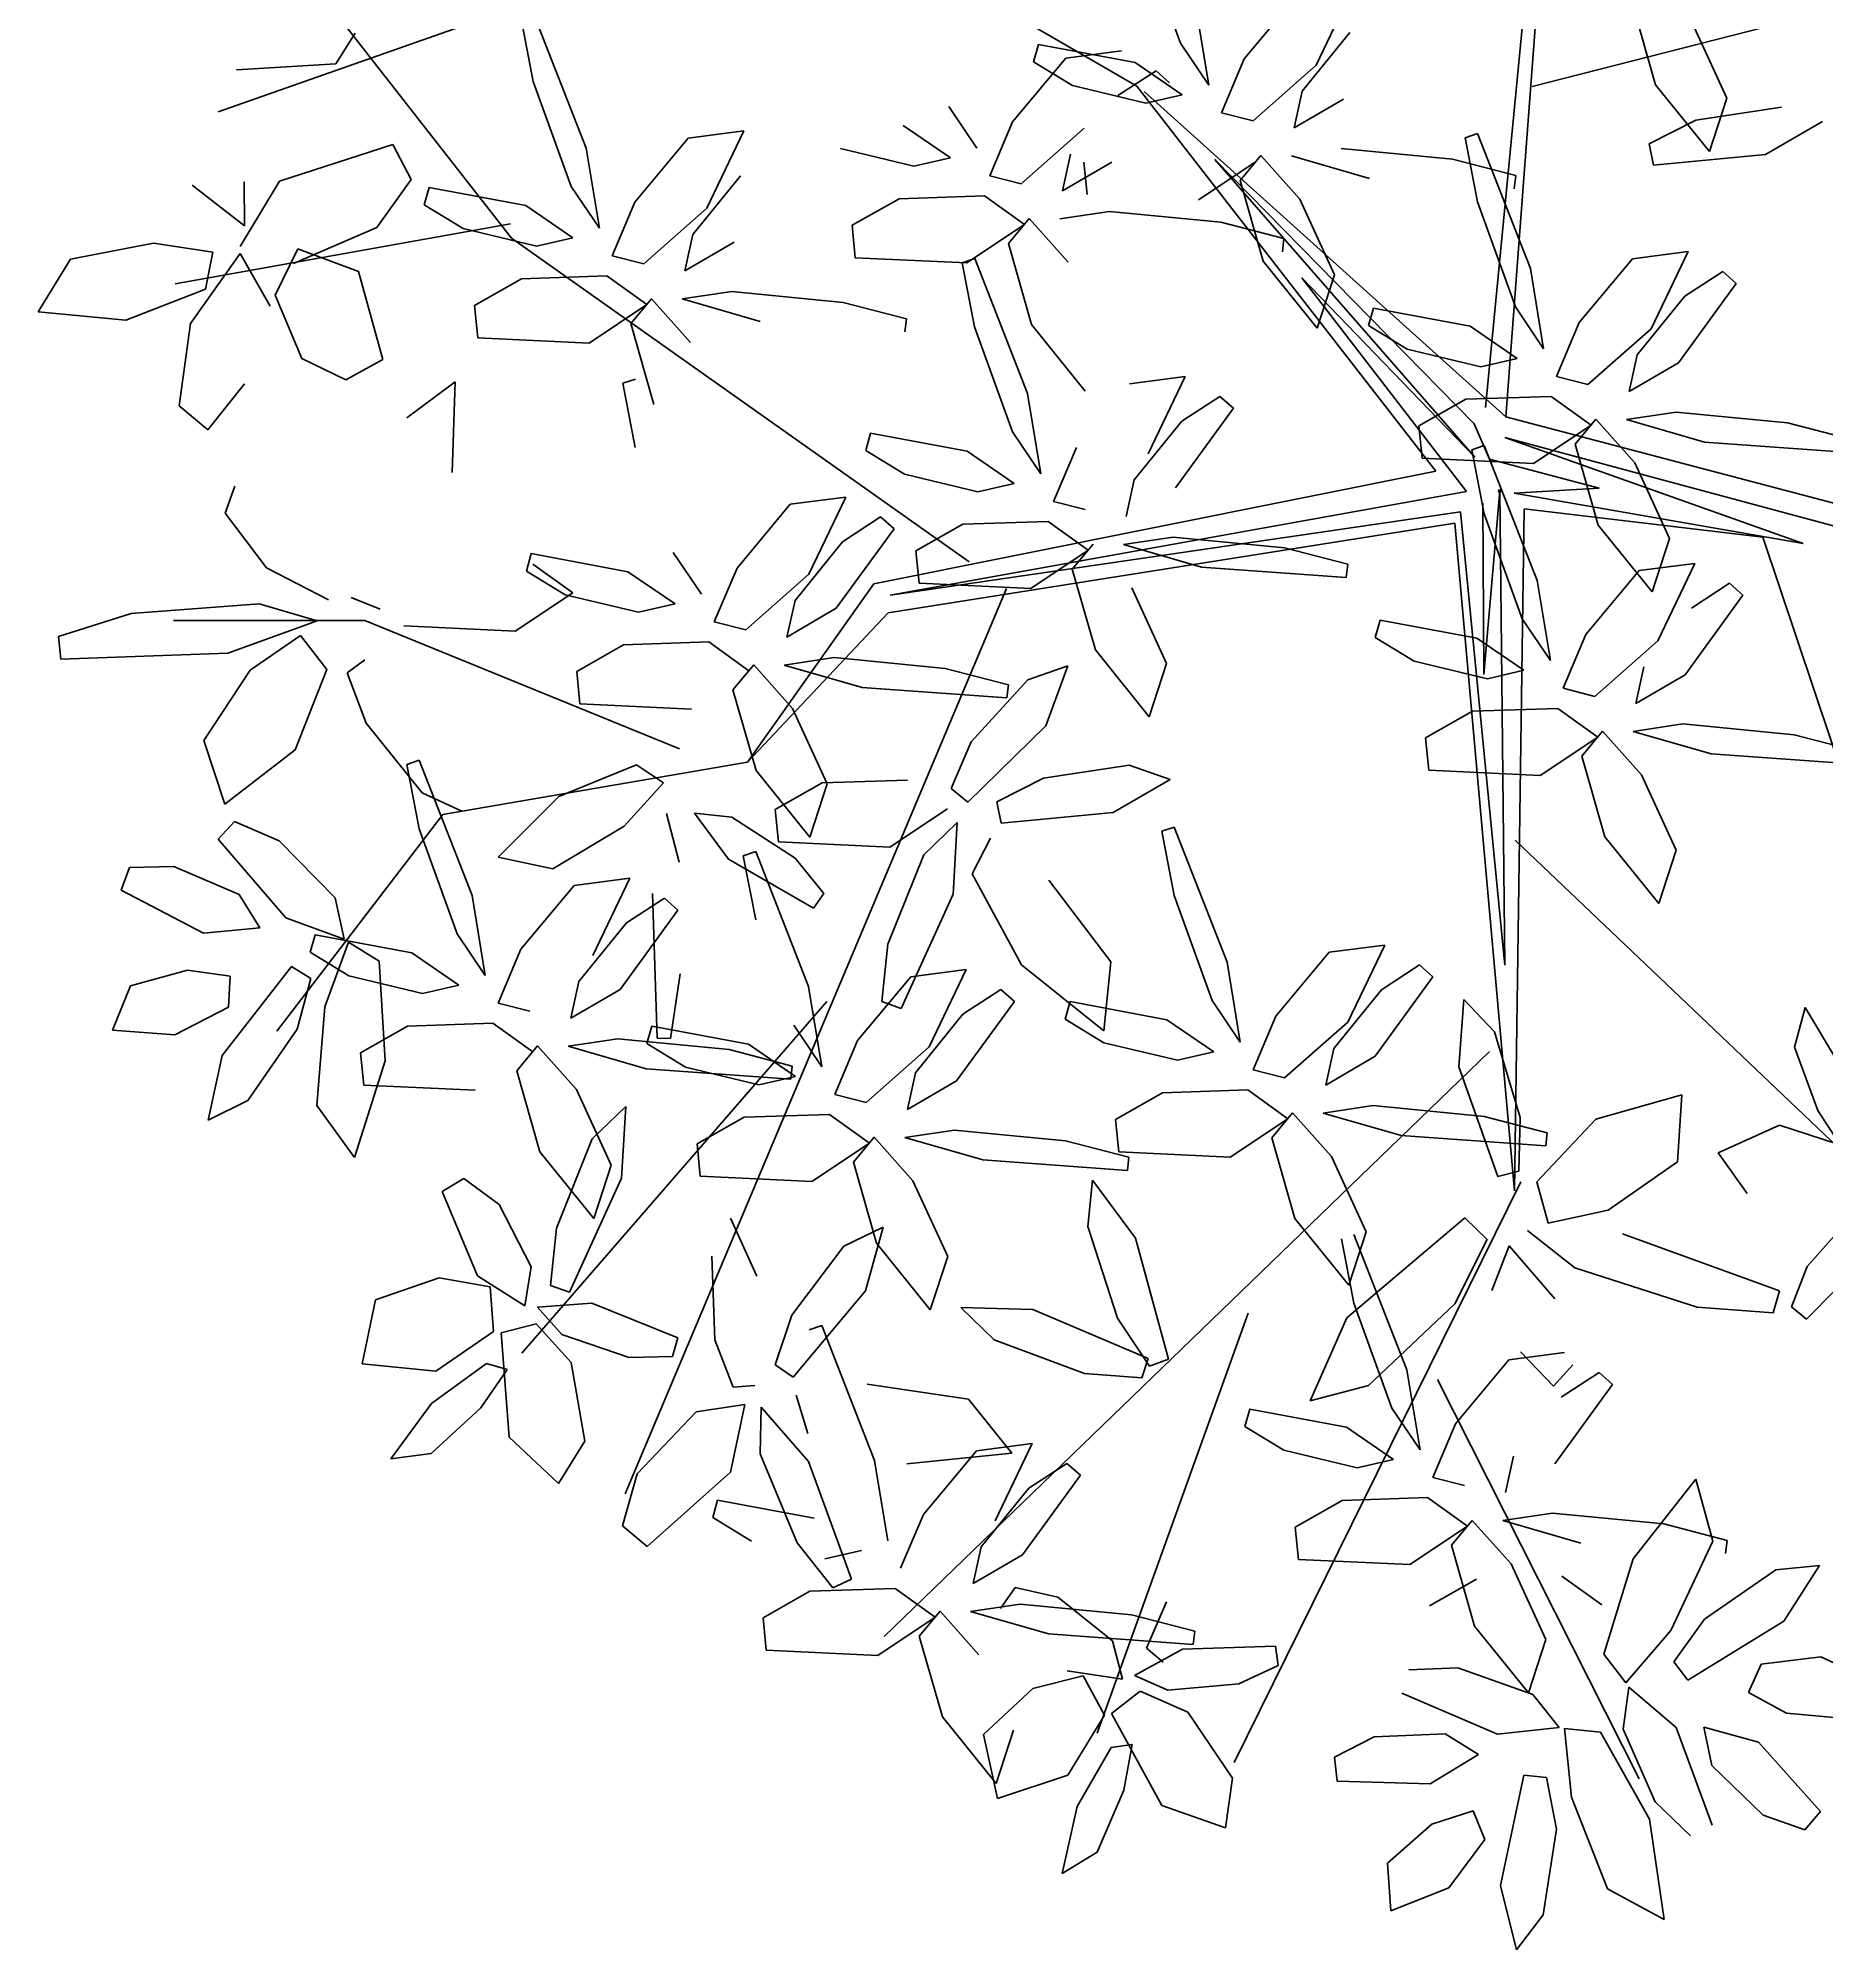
# Model space of a CAD drawing. Header units: metres. Extents: x 258817 to 259192, y 1878716 to 1878911.
# Drawn here: x 258996.783 to 258998.792, y 1878821.715 to 1878823.865 of the extents above; entities that cross this region are included whole.
import ezdxf

# ---------------------------------------------------------------- set-up
doc = ezdxf.new("R2010")
doc.units = ezdxf.units.M
doc.header["$MEASUREMENT"] = 0
doc.layers.add('Vistas', color=7, linetype='Continuous')
doc.styles.get("Standard").update_dxf_attribs({"font": 'arial.ttf'})

# ---------------------------------------------------------------- blocks, each defined once
blk = doc.blocks.new('A$C173E365C')
at = {"color": 44}
for p, q in [((2.8127, 3.6922), (0.747, 4.2206)), ((3.5963, 3.6931), (4.2288, 4.0603)), ((4.2288, 4.0603), (5.4167, 3.6424)), ((4.8355, 3.3919), (5.304, 3.991)), ((2.865, 3.0377), (2.7991, 3.9055)), ((2.9052, 3.056), (2.8237, 3.8989)), ((2.865, 3.0377), (3.5814, 3.6826)), ((3.0037, 2.9303), (3.5963, 3.6931)), ((3.4415, 3.5481), (2.9259, 2.958)), ((2.9277, 3.0241), (3.4415, 3.5481)), ((4.8377, 3.4202), (5.5019, 3.3012)), ((3.9286, 2.7503), (4.8355, 3.3919)), ((2.9259, 2.958), (3.2693, 3.3136)), ((3.2693, 3.3136), (2.9427, 2.8896)), ((2.865, 3.0377), (1.7703, 2.7497)), ((1.8398, 2.7206), (2.867, 2.9966)), ((2.867, 2.9966), (2.2751, 2.787)), ((2.8972, 2.9539), (2.9277, 3.0241)), ((2.6799, 2.8966), (2.8972, 2.9539)), ((3.0037, 2.9303), (4.1173, 2.7069)), ((2.2751, 2.787), (2.8482, 2.8868)), ((2.8482, 2.8868), (2.6799, 2.8966)), ((2.8664, 1.9512), (2.8769, 2.8909)), ((2.8769, 2.8909), (2.9086, 2.5275)), ((2.9427, 2.8896), (4.0849, 2.6843)), ((2.3552, 2.7991), (2.8282, 2.8553)), ((2.8282, 2.8553), (2.8474, 1.5037)), ((2.9548, 2.8495), (2.8664, 1.9512)), ((2.9086, 2.5275), (2.9103, 2.8667)), ((4.0849, 2.6843), (2.9548, 2.8495)), ((2.8474, 1.5037), (2.9656, 2.8269)), ((2.9656, 2.8269), (4.089, 2.6497)), ((2.3552, 2.7991), (1.9394, 1.5574)), ((3.8542, 2.6978), (4.6103, 0.9037)), ((4.1173, 2.7069), (4.3675, 2.3532)), ((4.089, 2.6497), (4.3675, 2.3532)), ((4.5027, 2.3802), (5.1263, 2.6339)), ((4.3675, 2.3532), (4.9715, 2.2497)), ((4.9715, 2.2497), (5.3004, 1.8202)), ((2.8463, 2.1989), (1.4196, 0.8417)), ((4.2104, 1.8789), (4.8148, 1.1822)), ((2.8974, 1.7799), (4.0966, 0.6207)), ((2.8348, 1.5215), (3.4032, 0.3711)), ((3.3755, 1.2616), (3.6745, 0.4291)), ((3.0002, 1.13), (2.6007, 0.3387))]:
    blk.add_line(p, q, dxfattribs=at)
at = {"color": 66}
for p, q in [((3.5849, 3.9862), (3.5095, 3.778)), ((4.6876, 3.5704), (4.7923, 3.8381)), ((4.8172, 3.8297), (4.7926, 3.7025)), ((5.1455, 3.798), (5.1834, 3.7372)), ((5.1834, 3.7372), (5.3807, 3.7252)), ((4.7926, 3.7025), (4.7171, 3.4943)), ((4.3752, 3.6043), (4.4854, 3.5899)), ((4.4486, 3.4511), (4.3752, 3.6043)), ((4.4854, 3.5899), (4.5908, 3.4635)), ((4.6614, 3.4117), (4.6876, 3.5704)), ((5.0705, 3.5778), (5.0341, 3.5079)), ((5.2954, 3.5049), (5.0705, 3.5778)), ((4.3818, 3.5157), (4.476, 3.3994)), ((4.7171, 3.4943), (4.6614, 3.4117)), ((4.8072, 3.4563), (4.9986, 3.4921)), ((4.9986, 3.4921), (5.0084, 3.4577)), ((5.0341, 3.5079), (5.1022, 3.4128)), ((5.3735, 3.3755), (5.2954, 3.5049)), ((5.3655, 3.5036), (5.3647, 3.4163)), ((5.3647, 3.4163), (5.4681, 3.497)), ((4.5734, 3.3408), (4.4486, 3.4511)), ((4.5908, 3.4635), (4.6358, 3.3568)), ((4.7138, 3.3925), (4.8072, 3.4563)), ((5.0084, 3.4577), (4.9316, 3.4108)), ((4.9316, 3.4108), (4.7861, 3.3758)), ((5.1022, 3.4128), (5.2678, 3.3416)), ((4.492, 3.3269), (4.3942, 3.3838)), ((4.476, 3.3994), (4.492, 3.3269)), ((4.7861, 3.3758), (4.7138, 3.3925)), ((5.5453, 3.382), (5.4274, 3.364)), ((4.6358, 3.3568), (4.5734, 3.3408)), ((5.2587, 3.3707), (5.1386, 3.3255)), ((5.3037, 3.2789), (5.2587, 3.3707)), ((5.3734, 3.3615), (5.3136, 3.2569)), ((5.4717, 3.2231), (5.3734, 3.3615)), ((5.4274, 3.364), (5.4418, 3.2907)), ((4.6465, 3.3171), (4.5672, 3.2601)), ((4.8156, 3.3114), (4.6465, 3.3171)), ((4.9087, 3.2586), (4.8156, 3.3114)), ((5.1386, 3.3255), (5.0906, 3.1513)), ((4.4973, 3.2714), (4.3426, 3.2268)), ((4.3986, 3.2862), (4.4973, 3.2714)), ((4.4808, 3.1854), (4.5577, 3.2719)), ((4.5577, 3.2719), (4.599, 3.2225)), ((4.5672, 3.2601), (4.6814, 3.1841)), ((4.9024, 3.1945), (4.9087, 3.2586)), ((5.2509, 3.1532), (5.3037, 3.2789)), ((4.599, 3.2225), (4.5532, 3.0623)), ((4.6814, 3.1841), (4.9024, 3.1945)), ((5.0906, 3.1513), (5.1639, 3.1112)), ((4.59, 3.1127), (4.6148, 3.1043)), ((4.947, 3.1074), (4.9528, 2.9278)), ((5.0429, 3.036), (4.947, 3.1074)), ((4.6148, 3.1043), (4.5902, 2.9771))]:
    blk.add_line(p, q, dxfattribs=at)
at = {"color": 64}
for p, q in [((3.2409, 3.7348), (3.1675, 3.888)), ((3.2777, 3.8736), (3.3831, 3.7471)), ((3.4537, 3.6953), (3.4799, 3.8541)), ((3.1741, 3.7994), (3.2683, 3.6831)), ((3.5095, 3.778), (3.4537, 3.6953)), ((3.5995, 3.74), (3.7909, 3.7758)), ((3.6268, 3.763), (3.7371, 3.7487)), ((3.7909, 3.7758), (3.8007, 3.7413)), ((3.3658, 3.6245), (3.2409, 3.7348)), ((3.3831, 3.7471), (3.4281, 3.6405)), ((3.5061, 3.6762), (3.5995, 3.74)), ((3.5312, 3.6999), (3.5581, 3.7236)), ((3.5581, 3.7236), (3.6335, 3.6744)), ((3.8007, 3.7413), (3.7239, 3.6945)), ((3.7371, 3.7487), (3.8425, 3.6222)), ((3.2683, 3.6831), (3.2843, 3.6106)), ((3.5784, 3.6595), (3.5061, 3.6762)), ((3.7239, 3.6945), (3.5784, 3.6595)), ((3.2843, 3.6106), (3.1865, 3.6675)), ((3.4281, 3.6405), (3.3658, 3.6245)), ((3.9688, 3.6531), (3.913, 3.5704)), ((2.8161, 3.3316), (2.9208, 3.5992)), ((2.9208, 3.5992), (2.9456, 3.5908)), ((3.8251, 3.4996), (3.7003, 3.6099)), ((3.8425, 3.6222), (3.8875, 3.5156)), ((3.9655, 3.5513), (4.0589, 3.615)), ((2.9456, 3.5908), (2.921, 3.4636)), ((2.9706, 3.5484), (3.1909, 3.5698)), ((4.1833, 3.5695), (4.0378, 3.5345)), ((2.8452, 3.5159), (2.9706, 3.5484)), ((3.2896, 3.555), (3.1349, 3.5104)), ((3.2731, 3.4691), (3.35, 3.5556)), ((3.35, 3.5556), (3.3913, 3.5062)), ((3.3595, 3.5438), (3.4737, 3.4678)), ((3.7437, 3.4857), (3.6459, 3.5425)), ((3.6947, 3.4782), (3.701, 3.5423)), ((3.7277, 3.5581), (3.7437, 3.4857)), ((4.0378, 3.5345), (3.9655, 3.5513)), ((3.3913, 3.5062), (3.3455, 3.346)), ((3.8875, 3.5156), (3.8251, 3.4996)), ((3.2043, 3.3195), (3.2731, 3.4691)), ((3.8982, 3.4758), (3.8189, 3.4189)), ((4.0672, 3.4701), (3.8982, 3.4758)), ((4.1604, 3.4174), (4.0672, 3.4701)), ((3.3046, 3.3909), (3.4299, 3.4234)), ((3.4299, 3.4234), (3.6503, 3.4449)), ((3.6503, 3.4449), (3.749, 3.4301)), ((3.7325, 3.3442), (3.8094, 3.4307)), ((3.8094, 3.4307), (3.8507, 3.3812)), ((3.8189, 3.4189), (3.9331, 3.3429)), ((4.1541, 3.3532), (4.1604, 3.4174)), ((3.3076, 3.3649), (3.3046, 3.3909)), ((3.8507, 3.3812), (3.8049, 3.221)), ((5.7093, 3.3501), (5.5453, 3.382)), ((3.3455, 3.346), (3.2388, 3.2138)), ((3.8128, 3.0839), (3.9175, 3.3516)), ((3.9175, 3.3516), (3.9423, 3.3431)), ((3.9423, 3.3431), (3.9177, 3.216)), ((3.9331, 3.3429), (4.1541, 3.3532)), ((5.7735, 3.2462), (5.7093, 3.3501)), ((3.2388, 3.2138), (3.2043, 3.3195)), ((4.0529, 3.2322), (4.1782, 3.2647)), ((4.1782, 3.2647), (4.3986, 3.2862)), ((5.4418, 3.2907), (5.6001, 3.2294)), ((3.8049, 3.221), (3.6982, 3.0889)), ((4.0559, 3.2061), (4.0529, 3.2322)), ((5.4942, 3.0597), (5.4717, 3.2231)), ((5.6001, 3.2294), (5.7735, 3.2462)), ((3.9177, 3.216), (3.8423, 3.0078)), ((5.1639, 3.1112), (5.2509, 3.1532)), ((3.5003, 3.1178), (3.6105, 3.1034)), ((3.5737, 2.9646), (3.5003, 3.1178)), ((3.4047, 3.0547), (3.4316, 3.0783)), ((3.4316, 3.0783), (3.5069, 3.0291)), ((5.3647, 3.1029), (5.4372, 3.012)), ((3.5194, 2.8973), (3.4047, 3.0547)), ((5.4372, 3.012), (5.4942, 3.0597)), ((3.5069, 3.0291), (3.6011, 2.9129)), ((3.9323, 2.9697), (4.1238, 3.0056)), ((4.1238, 3.0056), (4.1335, 2.9711)), ((3.8389, 2.906), (3.9323, 2.9697)), ((4.1335, 2.9711), (4.0567, 2.9243)), ((4.0567, 2.9243), (3.9112, 2.8892)), ((5.3838, 2.9006), (5.4033, 2.8468)), ((4.1728, 2.8789), (4.283, 2.8645)), ((4.2462, 2.7257), (4.1728, 2.8789)), ((4.283, 2.8645), (4.3885, 2.7381)), ((5.4033, 2.8468), (5.3213, 2.7389)), ((4.0771, 2.8158), (4.104, 2.8395)), ((4.1919, 2.6584), (4.0771, 2.8158)), ((4.104, 2.8395), (4.1794, 2.7903)), ((4.1794, 2.7903), (4.2736, 2.674)), ((4.5148, 2.769), (4.459, 2.6863)), ((4.6048, 2.7309), (4.7962, 2.7667)), ((4.7962, 2.7667), (4.806, 2.7323)), ((4.3885, 2.7381), (4.4335, 2.6315)), ((4.5114, 2.6671), (4.6048, 2.7309)), ((4.7932, 2.7461), (4.7139, 2.6891)), ((4.806, 2.7323), (4.7292, 2.6854)), ((5.3213, 2.7389), (5.1979, 2.6752)), ((4.3711, 2.6155), (4.2462, 2.7257)), ((4.2896, 2.6015), (4.1919, 2.6584)), ((4.2736, 2.674), (4.2896, 2.6015)), ((4.5837, 2.6504), (4.5114, 2.6671)), ((4.7292, 2.6854), (4.5837, 2.6504)), ((4.7139, 2.6891), (4.828, 2.6131)), ((5.0959, 2.6566), (5.1534, 2.6799)), ((5.3354, 2.6671), (5.2206, 2.6335)), ((5.5895, 2.6484), (5.3354, 2.6671)), ((4.4335, 2.6315), (4.3711, 2.6155)), ((4.828, 2.6131), (5.049, 2.6234)), ((5.1263, 2.6339), (5.5052, 2.6343)), ((5.2206, 2.6335), (5.3976, 2.5695)), ((5.7332, 2.6028), (5.5895, 2.6484)), ((4.4441, 2.5917), (4.3648, 2.5347)), ((4.6132, 2.586), (4.4441, 2.5917)), ((4.7063, 2.5333), (4.6132, 2.586)), ((5.2534, 2.6045), (5.2017, 2.537)), ((5.3538, 2.536), (5.2534, 2.6045)), ((5.7285, 2.5577), (5.7332, 2.6028)), ((4.2949, 2.546), (4.1402, 2.5014)), ((4.1962, 2.5608), (4.2949, 2.546)), ((4.2785, 2.46), (4.3553, 2.5465)), ((4.3553, 2.5465), (4.3966, 2.4971)), ((5.1262, 2.5562), (5.1609, 2.5307)), ((5.3976, 2.5695), (5.7285, 2.5577)), ((4.7, 2.4691), (4.7063, 2.5333)), ((5.1609, 2.5307), (5.1234, 2.4309)), ((5.2017, 2.537), (5.2641, 2.3782)), ((5.4454, 2.3963), (5.3538, 2.536)), ((4.3966, 2.4971), (4.3508, 2.3369)), ((4.479, 2.4587), (4.7, 2.4691)), ((4.2097, 2.3104), (4.2785, 2.46)), ((5.1234, 2.4309), (5.0128, 2.2925)), ((5.4038, 2.27), (5.4454, 2.3963)), ((4.9137, 2.0895), (5.0184, 2.3572)), ((5.0184, 2.3572), (5.0432, 2.3488)), ((5.0432, 2.3488), (5.0186, 2.2216)), ((5.2641, 2.3782), (5.4038, 2.27)), ((4.5341, 2.3122), (4.5876, 2.348)), ((4.612, 2.2266), (4.5341, 2.3122)), ((4.5876, 2.348), (4.742, 2.2856)), ((4.742, 2.2856), (4.8622, 2.1655)), ((5.0128, 2.2925), (4.9326, 2.2559)), ((4.3987, 2.2443), (4.4725, 2.2526)), ((4.4725, 2.2526), (4.4056, 2.1614)), ((4.5031, 2.1555), (4.5282, 2.252)), ((5.3847, 2.236), (5.2958, 2.1976)), ((5.4171, 2.201), (5.3847, 2.236)), ((4.7535, 2.1424), (4.612, 2.2266)), ((5.0186, 2.2216), (4.9432, 2.0134)), ((5.2958, 2.1976), (5.1853, 2.0846)), ((5.2829, 2.0447), (5.4171, 2.201)), ((4.8622, 2.1655), (4.7535, 2.1424)), ((4.6012, 2.1234), (4.7114, 2.109)), ((4.6746, 1.9702), (4.6012, 2.1234)), ((5.505, 2.147), (5.3754, 2.0909)), ((4.5325, 2.084), (4.6078, 2.0348)), ((4.5563, 2.0935), (4.5466, 1.8063)), ((4.7114, 2.109), (4.8169, 1.9826)), ((4.8874, 1.9308), (4.9137, 2.0895)), ((5.1853, 2.0846), (5.1673, 2.003)), ((5.3754, 2.0909), (5.3343, 2.025)), ((4.6078, 2.0348), (4.702, 1.9185)), ((4.9432, 2.0134), (4.8874, 1.9308)), ((5.0332, 1.9754), (5.2247, 2.0112)), ((5.1673, 2.003), (5.2829, 2.0447)), ((5.2247, 2.0112), (5.2345, 1.9768)), ((4.8169, 1.9826), (4.8619, 1.8759)), ((4.9398, 1.9116), (5.0332, 1.9754)), ((5.1585, 1.9966), (5.0977, 1.9588)), ((5.2345, 1.9768), (5.1576, 1.9299)), ((5.2057, 1.8684), (5.1585, 1.9966)), ((5.0977, 1.9588), (5.0857, 1.7615)), ((4.7181, 1.846), (4.6203, 1.9029)), ((4.702, 1.9185), (4.7181, 1.846)), ((5.0122, 1.8949), (4.9398, 1.9116)), ((5.1576, 1.9299), (5.0122, 1.8949)), ((4.8619, 1.8759), (4.7995, 1.8599)), ((4.8726, 1.8362), (4.7933, 1.7792)), ((5.0416, 1.8305), (4.8726, 1.8362)), ((4.7069, 1.7045), (4.7838, 1.791)), ((4.7838, 1.791), (4.8251, 1.7416)), ((4.8251, 1.7416), (4.7793, 1.5814))]:
    blk.add_line(p, q, dxfattribs=at)
at = {"color": 62}
for p, q in [((2.6138, 3.856), (2.568, 3.6958)), ((2.4269, 3.6693), (2.4957, 3.8189)), ((2.568, 3.6958), (2.4613, 3.5636)), ((2.4883, 3.6258), (2.3185, 3.6513)), ((2.4613, 3.5636), (2.4269, 3.6693)), ((2.2371, 3.6233), (2.3498, 3.5578)), ((2.5805, 3.5786), (2.4883, 3.6258)), ((2.5723, 3.5364), (2.5805, 3.5786)), ((2.3498, 3.5578), (2.5723, 3.5364)), ((2.8482, 3.4898), (2.8452, 3.5159)), ((2.921, 3.4636), (2.8456, 3.2555)), ((2.5036, 3.3654), (2.6138, 3.351)), ((2.577, 3.2122), (2.5036, 3.3654)), ((2.6138, 3.351), (2.7193, 3.2246)), ((2.4079, 3.3023), (2.4349, 3.326)), ((2.5227, 3.1449), (2.4079, 3.3023)), ((2.4349, 3.326), (2.5102, 3.2768)), ((2.7898, 3.1728), (2.8161, 3.3316)), ((2.5102, 3.2768), (2.6044, 3.1605)), ((2.7193, 3.2246), (2.7643, 3.118)), ((2.8456, 3.2555), (2.7898, 3.1728)), ((2.9356, 3.2174), (3.127, 3.2533)), ((3.127, 3.2533), (3.1368, 3.2188)), ((2.7019, 3.102), (2.577, 3.2122)), ((2.8422, 3.1536), (2.9356, 3.2174)), ((3.1368, 3.2188), (3.06, 3.1719)), ((2.6204, 3.088), (2.5227, 3.1449)), ((2.6044, 3.1605), (2.6204, 3.088)), ((2.9145, 3.1369), (2.8422, 3.1536)), ((3.06, 3.1719), (2.9145, 3.1369)), ((2.7643, 3.118), (2.7019, 3.102)), ((2.775, 3.0782), (2.6956, 3.0212)), ((2.944, 3.0725), (2.775, 3.0782)), ((3.0371, 3.0198), (2.944, 3.0725)), ((3.7865, 2.9251), (3.8128, 3.0839)), ((2.3067, 3.0258), (2.527, 3.0473)), ((2.6257, 3.0325), (2.471, 2.9879)), ((2.527, 3.0473), (2.6257, 3.0325)), ((2.6093, 2.9466), (2.6861, 3.033)), ((2.6861, 3.033), (2.7274, 2.9836)), ((2.1813, 2.9933), (2.3067, 3.0258)), ((2.6956, 3.0212), (2.8098, 2.9452)), ((3.0308, 2.9556), (3.0371, 3.0198)), ((3.8423, 3.0078), (3.7865, 2.9251)), ((2.471, 2.9879), (2.1844, 2.9673)), ((2.7274, 2.9836), (2.6816, 2.8234)), ((2.8028, 2.7135), (2.9075, 2.9812)), ((2.8098, 2.9452), (3.0308, 2.9556)), ((2.9075, 2.9812), (2.9323, 2.9727)), ((2.9323, 2.9727), (2.9077, 2.8456)), ((3.716, 2.9769), (3.761, 2.8703)), ((2.5405, 2.7969), (2.6093, 2.9466)), ((3.6011, 2.9129), (3.6171, 2.8404)), ((3.9112, 2.8892), (3.8389, 2.906)), ((2.9077, 2.8456), (2.8323, 2.6374)), ((3.761, 2.8703), (3.6986, 2.8543)), ((2.6816, 2.8234), (2.5749, 2.6913)), ((3.7717, 2.8306), (3.6923, 2.7736)), ((3.9407, 2.8248), (3.7717, 2.8306)), ((4.0338, 2.7721), (3.9407, 2.8248)), ((2.5749, 2.6913), (2.5405, 2.7969)), ((3.178, 2.7456), (3.3034, 2.7781)), ((3.3034, 2.7781), (3.5238, 2.7996)), ((3.6224, 2.7848), (3.4678, 2.7402)), ((3.5238, 2.7996), (3.6224, 2.7848)), ((3.6829, 2.7854), (3.7241, 2.7359)), ((3.6923, 2.7736), (3.8065, 2.6976)), ((4.0275, 2.7079), (4.0338, 2.7721)), ((2.4903, 2.7473), (2.6005, 2.733)), ((2.5637, 2.5942), (2.4903, 2.7473)), ((2.6005, 2.733), (2.706, 2.6065)), ((3.1811, 2.7196), (3.178, 2.7456)), ((3.4678, 2.7402), (3.1811, 2.7196)), ((3.7241, 2.7359), (3.6783, 2.5758)), ((2.3947, 2.6842), (2.4216, 2.7079)), ((2.4216, 2.7079), (2.4969, 2.6587)), ((2.7765, 2.5547), (2.8028, 2.7135)), ((3.5372, 2.5493), (3.606, 2.6989)), ((3.8065, 2.6976), (4.0275, 2.7079)), ((2.5094, 2.5268), (2.3947, 2.6842)), ((2.8323, 2.6374), (2.7765, 2.5547)), ((2.9223, 2.5993), (3.1138, 2.6352)), ((3.1138, 2.6352), (3.1235, 2.6007)), ((2.6886, 2.4839), (2.5637, 2.5942)), ((2.706, 2.6065), (2.751, 2.4999)), ((2.8289, 2.5355), (2.9223, 2.5993)), ((3.1235, 2.6007), (3.0467, 2.5538)), ((2.5911, 2.5424), (2.6071, 2.47)), ((3.0467, 2.5538), (2.9012, 2.5188)), ((3.5716, 2.4436), (3.5372, 2.5493)), ((3.6783, 2.5758), (3.5716, 2.4436)), ((3.7329, 2.5442), (3.7764, 2.4254)), ((3.8121, 2.5165), (3.7329, 2.5442)), ((3.8505, 2.5068), (3.9759, 2.5393)), ((3.9759, 2.5393), (4.1962, 2.5608)), ((2.6071, 2.47), (2.5094, 2.5268)), ((2.9012, 2.5188), (2.8289, 2.5355)), ((3.9242, 2.3938), (3.8121, 2.5165)), ((3.8535, 2.4807), (3.8505, 2.5068)), ((4.1402, 2.5014), (3.8535, 2.4807)), ((2.751, 2.4999), (2.6886, 2.4839)), ((2.5138, 2.4292), (2.6124, 2.4144)), ((2.7617, 2.4601), (2.6823, 2.4032)), ((2.9307, 2.4544), (2.7617, 2.4601)), ((3.0238, 2.4017), (2.9307, 2.4544)), ((3.7764, 2.4254), (3.9309, 2.2739)), ((2.6124, 2.4144), (2.4578, 2.3698)), ((2.596, 2.3285), (2.6729, 2.415)), ((2.6729, 2.415), (2.7142, 2.3655)), ((2.6823, 2.4032), (2.7965, 2.3271)), ((3.0175, 2.3375), (3.0238, 2.4017)), ((3.9638, 2.3015), (3.9242, 2.3938)), ((2.7142, 2.3655), (2.6683, 2.2053)), ((2.7965, 2.3271), (3.0175, 2.3375)), ((3.6114, 2.3473), (3.53, 2.3193)), ((3.53, 2.3193), (3.6427, 2.2538)), ((3.7812, 2.3219), (3.6114, 2.3473)), ((3.8734, 2.2746), (3.7812, 2.3219)), ((4.2197, 2.3122), (4.0507, 2.3179)), ((4.3129, 2.2595), (4.2197, 2.3122)), ((4.3508, 2.3369), (4.2441, 2.2047)), ((3.8653, 2.2325), (3.8734, 2.2746)), ((3.9309, 2.2739), (3.9638, 2.3015)), ((4.2441, 2.2047), (4.2097, 2.3104)), ((3.6427, 2.2538), (3.8653, 2.2325)), ((3.9714, 2.261), (4.0856, 2.1849)), ((4.2731, 2.1629), (4.3987, 2.2443)), ((4.3066, 2.1953), (4.3129, 2.2595)), ((3.4172, 1.9572), (3.522, 2.2249)), ((3.522, 2.2249), (3.5468, 2.2165)), ((3.8859, 2.203), (3.9227, 2.1323)), ((3.952, 2.2341), (3.9604, 2.0916)), ((4.0183, 2.1699), (3.952, 2.2341)), ((4.0895, 1.9927), (4.0183, 2.1699)), ((4.0856, 2.1849), (4.3066, 2.1953)), ((4.2163, 2.0932), (4.2731, 2.1629)), ((4.4056, 2.1614), (4.237, 2.0639)), ((4.2466, 1.9087), (4.3513, 2.1764)), ((4.3513, 2.1764), (4.3761, 2.168)), ((4.3761, 2.168), (4.3515, 2.0408)), ((3.9227, 2.1323), (3.825, 1.9517)), ((5.5929, 2.145), (5.505, 2.147)), ((5.6093, 2.1001), (5.5929, 2.145)), ((3.6477, 1.9577), (3.7702, 2.1195)), ((3.9604, 2.0916), (4.0634, 1.8656)), ((4.237, 2.0639), (4.2163, 2.0932)), ((4.5056, 2.0603), (4.5325, 2.084)), ((5.4457, 2.0149), (5.6093, 2.1001)), ((4.6203, 1.9029), (4.5056, 2.0603)), ((5.3343, 2.025), (5.4457, 2.0149)), ((3.1048, 1.9911), (3.215, 1.9767)), ((3.1782, 1.8379), (3.1048, 1.9911)), ((4.1015, 1.8794), (4.0895, 1.9927)), ((3.0091, 1.928), (3.0361, 1.9517)), ((3.0361, 1.9517), (3.1114, 1.9025)), ((3.6613, 1.8212), (3.6477, 1.9577)), ((3.825, 1.9517), (3.6613, 1.8212)), ((3.9341, 1.9426), (4.0443, 1.9282)), ((4.0075, 1.7894), (3.9341, 1.9426)), ((4.5204, 1.806), (4.5013, 1.9341)), ((5.2714, 1.9488), (5.233, 1.9246)), ((5.4091, 1.7725), (5.2714, 1.9488)), ((5.4776, 1.9413), (5.3929, 1.9295)), ((5.5904, 1.9105), (5.4776, 1.9413)), ((3.1239, 1.7706), (3.0091, 1.928)), ((3.8385, 1.8795), (3.8654, 1.9032)), ((3.8654, 1.9032), (3.9407, 1.854)), ((4.0443, 1.9282), (4.1498, 1.8018)), ((4.2203, 1.7499), (4.2466, 1.9087)), ((5.233, 1.9246), (5.2603, 1.8242)), ((5.3929, 1.9295), (5.3965, 1.8682)), ((5.6264, 1.8225), (5.5904, 1.9105)), ((3.5368, 1.8431), (3.7282, 1.8789)), ((3.7282, 1.8789), (3.738, 1.8444)), ((3.9532, 1.7221), (3.8385, 1.8795)), ((4.0634, 1.8656), (4.1015, 1.8794)), ((5.2213, 1.6734), (5.2057, 1.8684)), ((5.3965, 1.8682), (5.5026, 1.813)), ((3.4434, 1.7793), (3.5368, 1.8431)), ((3.738, 1.8444), (3.6612, 1.7976)), ((3.9407, 1.854), (4.0349, 1.7377)), ((4.2761, 1.8326), (4.2203, 1.7499)), ((4.3661, 1.7946), (4.5576, 1.8304)), ((4.5576, 1.8304), (4.5673, 1.796)), ((5.1347, 1.7777), (5.0416, 1.8305)), ((5.2603, 1.8242), (5.3583, 1.6832)), ((5.5026, 1.813), (5.6264, 1.8225)), ((3.6612, 1.7976), (3.5157, 1.7626)), ((4.1324, 1.6791), (4.0075, 1.7894)), ((4.1498, 1.8018), (4.1948, 1.6951)), ((4.2727, 1.7308), (4.3661, 1.7946)), ((4.2789, 1.7513), (4.4043, 1.7838)), ((4.4043, 1.7838), (4.6247, 1.8053)), ((4.5673, 1.796), (4.4905, 1.7491)), ((4.5466, 1.8063), (4.5204, 1.806)), ((4.7233, 1.7905), (4.5687, 1.7459)), ((4.6247, 1.8053), (4.7233, 1.7905)), ((4.282, 1.7252), (4.2789, 1.7513)), ((4.5687, 1.7459), (4.282, 1.7252)), ((4.4905, 1.7491), (4.345, 1.7141)), ((5.0857, 1.7615), (5.1468, 1.5701)), ((5.1284, 1.7136), (5.1347, 1.7777)), ((5.4364, 1.6443), (5.4091, 1.7725)), ((4.0509, 1.6652), (3.9532, 1.7221)), ((4.0349, 1.7377), (4.0509, 1.6652)), ((4.345, 1.7141), (4.2727, 1.7308)), ((4.9074, 1.7032), (5.1284, 1.7136)), ((3.6383, 1.6454), (3.5452, 1.6982)), ((4.1948, 1.6951), (4.1324, 1.6791)), ((4.6091, 1.6713), (4.6174, 1.5288)), ((4.6754, 1.6071), (4.6091, 1.6713)), ((4.6381, 1.5549), (4.7069, 1.7045)), ((5.1468, 1.5701), (5.2213, 1.6734)), ((5.3583, 1.6832), (5.4364, 1.6443)), ((3.632, 1.5813), (3.6383, 1.6454)), ((4.2055, 1.6554), (4.1261, 1.5984)), ((4.3745, 1.6497), (4.2055, 1.6554)), ((4.4676, 1.5969), (4.3745, 1.6497)), ((3.6118, 1.5705), (3.7372, 1.603)), ((3.7372, 1.603), (3.9576, 1.6245)), ((4.0562, 1.6097), (3.9016, 1.5651)), ((3.9576, 1.6245), (4.0562, 1.6097)), ((4.0398, 1.5237), (4.1167, 1.6102)), ((4.1167, 1.6102), (4.1579, 1.5608)), ((4.1261, 1.5984), (4.2403, 1.5224)), ((4.4613, 1.5328), (4.4676, 1.5969)), ((4.7466, 1.4299), (4.6754, 1.6071)), ((3.9016, 1.5651), (3.6149, 1.5444)), ((4.1579, 1.5608), (4.1121, 1.4006)), ((4.6725, 1.4492), (4.6381, 1.5549)), ((4.7793, 1.5814), (4.6725, 1.4492)), ((3.971, 1.3741), (4.0398, 1.5237)), ((4.2403, 1.5224), (4.4613, 1.5328)), ((4.6174, 1.5288), (4.7204, 1.3029)), ((4.9298, 1.5283), (4.8599, 1.4766)), ((4.9729, 1.5027), (4.9298, 1.5283)), ((4.9026, 1.3357), (4.9729, 1.5027)), ((4.4014, 1.45), (4.3492, 1.3347)), ((4.8599, 1.4766), (4.7964, 1.3534)), ((4.0991, 1.4317), (4.1336, 1.3059)), ((4.1768, 1.3946), (4.0991, 1.4317)), ((4.7585, 1.3166), (4.7466, 1.4299)), ((4.0054, 1.2684), (3.971, 1.3741)), ((4.1121, 1.4006), (4.0054, 1.2684)), ((4.2801, 1.2574), (4.1768, 1.3946)), ((4.4325, 1.2086), (4.4385, 1.3746)), ((4.7964, 1.3534), (4.8088, 1.276)), ((4.8088, 1.276), (4.9026, 1.3357)), ((4.979, 1.3315), (4.8778, 1.3137)), ((5.1053, 1.288), (4.979, 1.3315)), ((4.1336, 1.3059), (4.2774, 1.1348)), ((4.7204, 1.3029), (4.7585, 1.3166)), ((4.8778, 1.3137), (4.8711, 1.2253)), ((5.1317, 1.1612), (5.1053, 1.288)), ((3.9452, 1.273), (3.8025, 1.2686)), ((3.8791, 1.2085), (3.9452, 1.273)), ((4.3128, 1.1592), (4.2801, 1.2574)), ((4.6762, 1.2817), (4.5057, 1.2124)), ((4.7842, 1.2732), (4.6762, 1.2817)), ((4.7359, 1.2194), (4.7842, 1.2732)), ((4.116, 0.9695), (4.2207, 1.2372)), ((4.2207, 1.2372), (4.2455, 1.2287)), ((4.5057, 1.2124), (4.5164, 1.1757)), ((4.6021, 1.1738), (4.7359, 1.2194)), ((4.7869, 1.2406), (4.7175, 1.164)), ((4.8563, 1.2228), (4.7869, 1.2406)), ((4.8399, 1.0157), (4.8563, 1.2228)), ((4.8711, 1.2253), (4.9853, 1.1465)), ((4.3961, 1.115), (4.4325, 1.2086)), ((4.5164, 1.1757), (4.6021, 1.1738)), ((4.2774, 1.1348), (4.3128, 1.1592)), ((4.7175, 1.164), (4.6899, 1.0082)), ((4.8441, 1.1502), (4.885, 1.1615)), ((4.8961, 1.074), (4.8441, 1.1502)), ((4.885, 1.1615), (4.9939, 1.0825)), ((4.9853, 1.1465), (5.1317, 1.1612)), ((3.9297, 1.0912), (4.1305, 1.1207)), ((4.2715, 1.0993), (4.2482, 1.0231)), ((4.3533, 1.1184), (4.3961, 1.115)), ((4.3405, 1.0752), (4.2466, 0.9676)), ((4.3428, 0.9829), (4.3405, 1.0752)), ((4.3731, 1.0808), (4.4013, 0.9465)), ((4.4696, 1.0658), (4.3731, 1.0808)), ((4.5862, 0.9433), (4.4696, 1.0658)), ((4.9944, 0.9836), (4.8961, 1.074)), ((4.9939, 1.0825), (5.0748, 0.9731)), ((4.6899, 1.0082), (4.7423, 0.9239)), ((4.7423, 0.9239), (4.8399, 1.0157)), ((4.0897, 0.8107), (4.116, 0.9695)), ((4.2466, 0.9676), (4.1617, 0.7343)), ((4.2695, 0.8066), (4.3428, 0.9829)), ((5.0748, 0.9731), (4.9944, 0.9836)), ((4.4013, 0.9465), (4.5663, 0.7991)), ((4.6157, 0.8404), (4.5862, 0.9433)), ((4.2355, 0.8553), (4.427, 0.8912)), ((4.427, 0.8912), (4.4367, 0.8567)), ((4.4367, 0.8567), (4.3599, 0.8098)), ((4.5663, 0.7991), (4.6157, 0.8404)), ((4.1986, 0.7174), (4.2695, 0.8066)), ((4.337, 0.6577), (4.2439, 0.7104)), ((4.3307, 0.5935), (4.337, 0.6577))]:
    blk.add_line(p, q, dxfattribs=at)
at = {"color": 60}
for p, q in [((2.2934, 2.4077), (2.5138, 2.4292)), ((2.168, 2.3752), (2.2934, 2.4077)), ((2.4578, 2.3698), (2.1711, 2.3492)), ((2.5272, 2.1789), (2.596, 2.3285)), ((2.6683, 2.2053), (2.5616, 2.0732)), ((3.5468, 2.2165), (3.5222, 2.0893)), ((2.5616, 2.0732), (2.5272, 2.1789)), ((3.5222, 2.0893), (3.4468, 1.8811)), ((3.215, 1.9767), (3.3205, 1.8502)), ((3.391, 1.7984), (3.4172, 1.9572)), ((3.1114, 1.9025), (3.2056, 1.7862)), ((2.2012, 1.7506), (2.2713, 1.8672)), ((2.2713, 1.8672), (2.2924, 1.789)), ((2.8873, 1.8192), (2.948, 1.8831)), ((2.948, 1.8831), (2.9581, 1.7494)), ((3.4468, 1.8811), (3.391, 1.7984)), ((2.8364, 1.6495), (2.8873, 1.8192)), ((3.3031, 1.7276), (3.1782, 1.8379)), ((3.3205, 1.8502), (3.3655, 1.7436)), ((2.2924, 1.789), (2.2466, 1.6635)), ((3.2056, 1.7862), (3.2216, 1.7137)), ((2.9581, 1.7494), (2.8805, 1.5323)), ((3.2216, 1.7137), (3.1239, 1.7706)), ((3.3655, 1.7436), (3.3031, 1.7276)), ((3.5157, 1.7626), (3.4434, 1.7793)), ((2.5161, 1.6941), (2.5247, 1.5614)), ((2.6861, 1.6459), (2.5161, 1.6941)), ((2.9079, 1.6515), (3.1282, 1.673)), ((3.1282, 1.673), (3.2269, 1.6582)), ((3.3761, 1.7039), (3.2968, 1.6469)), ((3.5452, 1.6982), (3.3761, 1.7039)), ((2.322, 1.634), (2.1245, 1.5697)), ((2.2466, 1.6635), (2.1962, 1.5862)), ((2.4442, 1.5791), (2.322, 1.634)), ((2.8034, 1.5218), (2.6861, 1.6459)), ((2.7825, 1.619), (2.9079, 1.6515)), ((2.8389, 1.5429), (2.8364, 1.6495)), ((3.2269, 1.6582), (3.0722, 1.6136)), ((3.2105, 1.5722), (3.2873, 1.6587)), ((3.2873, 1.6587), (3.3286, 1.6093)), ((3.2968, 1.6469), (3.411, 1.5709)), ((2.7855, 1.5929), (2.7825, 1.619)), ((3.0722, 1.6136), (2.7855, 1.5929)), ((3.3286, 1.6093), (3.2828, 1.4491)), ((2.3865, 1.4984), (2.4442, 1.5791)), ((2.5247, 1.5614), (2.6619, 1.4659)), ((3.1417, 1.4226), (3.2105, 1.5722)), ((3.411, 1.5709), (3.632, 1.5813)), ((3.6149, 1.5444), (3.6118, 1.5705)), ((2.7806, 1.44), (2.8034, 1.5218)), ((2.8805, 1.5323), (2.8389, 1.5429)), ((3.6837, 1.5249), (3.5988, 1.4101)), ((3.6934, 1.4331), (3.6837, 1.5249)), ((2.2672, 1.3538), (2.1738, 1.4598)), ((2.6619, 1.4659), (2.7806, 1.44)), ((2.9462, 1.4504), (2.9015, 1.4073)), ((3.1801, 1.2523), (2.9462, 1.4504)), ((3.2828, 1.4491), (3.1761, 1.3169)), ((2.6337, 1.4185), (2.3224, 1.3059)), ((2.7279, 1.3512), (2.8219, 1.4253)), ((2.9015, 1.4073), (2.9661, 1.2803)), ((3.0611, 1.1495), (3.1658, 1.4172)), ((3.1761, 1.3169), (3.1417, 1.4226)), ((3.1906, 1.4088), (3.166, 1.2816)), ((3.5988, 1.4101), (3.533, 1.1707)), ((3.6345, 1.2514), (3.6934, 1.4331)), ((2.1392, 1.3808), (2.2686, 1.2499)), ((2.7678, 1.2899), (2.8584, 1.3951)), ((2.8584, 1.3951), (2.8923, 1.3062)), ((2.2984, 1.2739), (2.2672, 1.3538)), ((2.4852, 1.2737), (2.7279, 1.3512)), ((2.3224, 1.3059), (2.3348, 1.2623)), ((2.2686, 1.2499), (2.2984, 1.2739)), ((2.3348, 1.2623), (2.4852, 1.2737)), ((2.9661, 1.2803), (3.137, 1.1183)), ((3.166, 1.2816), (3.0906, 1.0734)), ((3.2526, 1.0878), (3.1801, 1.2523)), ((3.5711, 1.1568), (3.6345, 1.2514)), ((3.8025, 1.2686), (3.5738, 1.1719)), ((2.7486, 1.1834), (2.8588, 1.169)), ((2.8358, 1.1851), (2.7702, 1.1166)), ((3.7001, 1.1422), (3.8791, 1.2085)), ((2.653, 1.1203), (2.6799, 1.1439)), ((2.6799, 1.1439), (2.7552, 1.0948)), ((2.7702, 1.1166), (2.732, 1.1591)), ((2.8588, 1.169), (2.9643, 1.0425)), ((3.0348, 0.9907), (3.0611, 1.1495)), ((3.533, 1.1707), (3.5711, 1.1568)), ((3.5738, 1.1719), (3.5865, 1.1334)), ((3.5865, 1.1334), (3.7001, 1.1422)), ((2.7677, 0.9629), (2.653, 1.1203)), ((3.137, 1.1183), (3.2526, 1.0878)), ((3.0906, 1.0734), (3.0348, 0.9907)), ((3.1806, 1.0354), (3.3721, 1.0712)), ((3.3721, 1.0712), (3.3819, 1.0367)), ((3.8438, 0.9842), (3.9297, 1.0912)), ((2.9643, 1.0425), (3.0093, 0.9359)), ((3.0872, 0.9716), (3.1806, 1.0354)), ((3.3819, 1.0367), (3.305, 0.9899)), ((3.305, 0.9899), (3.1596, 0.9549)), ((3.8035, 1.0033), (3.9137, 0.989)), ((3.8769, 0.8502), (3.8035, 1.0033)), ((3.9137, 0.989), (4.0192, 0.8625)), ((2.8494, 0.9785), (2.8655, 0.906)), ((3.1596, 0.9549), (3.0872, 0.9716)), ((3.7079, 0.9402), (3.7348, 0.9639)), ((3.7348, 0.9639), (3.8101, 0.9147)), ((4.052, 0.9627), (3.8438, 0.9842)), ((2.4882, 0.9328), (2.4546, 0.81)), ((2.6125, 0.7749), (2.4882, 0.9328)), ((3.0093, 0.9359), (2.9469, 0.9199)), ((3.8226, 0.7828), (3.7079, 0.9402)), ((3.8101, 0.9147), (3.9043, 0.7984)), ((3.02, 0.8962), (2.9406, 0.8392)), ((3.189, 0.8904), (3.02, 0.8962)), ((3.2821, 0.8377), (3.189, 0.8904)), ((2.4263, 0.8113), (2.5517, 0.8438)), ((2.5517, 0.8438), (2.7721, 0.8652)), ((2.8707, 0.8505), (2.7161, 0.8059)), ((2.7721, 0.8652), (2.8707, 0.8505)), ((2.8543, 0.7645), (2.9312, 0.851)), ((2.9312, 0.851), (2.9725, 0.8016)), ((2.9406, 0.8392), (3.0548, 0.7632)), ((3.2758, 0.7736), (3.2821, 0.8377)), ((4.0192, 0.8625), (4.0642, 0.7559)), ((2.4294, 0.7852), (2.4263, 0.8113)), ((2.4546, 0.81), (2.5376, 0.6327)), ((2.9725, 0.8016), (2.9266, 0.6414)), ((3.9043, 0.7984), (3.9203, 0.726)), ((2.2429, 0.7618), (2.3135, 0.6512)), ((2.3298, 0.7528), (2.2429, 0.7618)), ((2.6704, 0.586), (2.6125, 0.7749)), ((2.7855, 0.6149), (2.8543, 0.7645)), ((3.0548, 0.7632), (3.2758, 0.7736)), ((3.9203, 0.726), (3.8226, 0.7828)), ((4.2144, 0.7748), (4.1421, 0.7915)), ((2.471, 0.655), (2.3298, 0.7528)), ((2.754, 0.7404), (2.6746, 0.6834)), ((3.0161, 0.6819), (2.923, 0.7347)), ((4.1617, 0.7343), (4.1986, 0.7174)), ((3.577, 0.5974), (3.5374, 0.6897)), ((3.6066, 0.6637), (3.827, 0.6852)), ((3.7524, 0.6988), (3.6443, 0.612)), ((3.8374, 0.7176), (3.7524, 0.6988)), ((3.827, 0.6852), (3.9256, 0.6704)), ((3.8664, 0.6766), (3.8374, 0.7176)), ((4.0749, 0.7161), (3.9955, 0.6592)), ((4.2439, 0.7104), (4.0749, 0.7161)), ((2.3135, 0.6512), (2.5042, 0.5345)), ((2.5317, 0.5706), (2.471, 0.655)), ((3.4812, 0.6312), (3.6066, 0.6637)), ((3.9256, 0.6704), (3.771, 0.6258)), ((3.9092, 0.5845), (3.9861, 0.671)), ((3.9861, 0.671), (4.0274, 0.6215)), ((3.9955, 0.6592), (4.1097, 0.5831)), ((2.5376, 0.6327), (2.6268, 0.5292)), ((2.8199, 0.5092), (2.7855, 0.6149)), ((2.9266, 0.6414), (2.8199, 0.5092)), ((3.4843, 0.6052), (3.4812, 0.6312)), ((3.771, 0.6258), (3.4843, 0.6052)), ((3.6443, 0.612), (3.6242, 0.5363)), ((4.0274, 0.6215), (3.9815, 0.4613)), ((2.2401, 0.5805), (2.1275, 0.5283)), ((2.3588, 0.566), (2.2401, 0.5805)), ((2.5042, 0.5345), (2.5317, 0.5706)), ((2.6268, 0.5292), (2.6704, 0.586)), ((3.3214, 0.6014), (3.3163, 0.5635)), ((3.5054, 0.5954), (3.3214, 0.6014)), ((3.6006, 0.5437), (3.5054, 0.5954)), ((3.5441, 0.5698), (3.577, 0.5974)), ((4.1097, 0.5831), (4.3307, 0.5935)), ((2.3837, 0.5099), (2.3588, 0.566)), ((2.96, 0.559), (2.8113, 0.5059)), ((3.0569, 0.5546), (2.96, 0.559)), ((3.3163, 0.5635), (3.3938, 0.527)), ((3.5346, 0.5142), (3.6006, 0.5437)), ((3.6242, 0.5363), (3.7342, 0.5527)), ((3.7026, 0.5427), (3.6605, 0.4646)), ((3.8022, 0.5178), (3.7026, 0.5427)), ((2.3085, 0.4692), (2.3837, 0.5099)), ((2.6207, 0.5201), (2.5271, 0.4406)), ((2.6325, 0.4374), (2.6207, 0.5201)), ((2.8113, 0.5059), (2.7593, 0.4404)), ((2.8814, 0.4273), (3.0706, 0.5088)), ((3.3938, 0.527), (3.5346, 0.5142)), ((3.5898, 0.5128), (3.4952, 0.4711)), ((3.646, 0.4683), (3.5898, 0.5128)), ((3.9, 0.4266), (3.8022, 0.5178)), ((2.1921, 0.4585), (2.3085, 0.4692)), ((3.4952, 0.4711), (3.4067, 0.34)), ((3.5467, 0.2858), (3.646, 0.4683)), ((3.6605, 0.4646), (3.7328, 0.3462)), ((3.9815, 0.4613), (3.8748, 0.3292)), ((2.472, 0.4411), (2.3642, 0.4114)), ((2.5271, 0.4406), (2.4561, 0.2472)), ((2.4566, 0.3649), (2.472, 0.4411)), ((2.5686, 0.2929), (2.6325, 0.4374)), ((2.6773, 0.4312), (2.5801, 0.2591)), ((2.7486, 0.4386), (2.6773, 0.4312)), ((2.7348, 0.3026), (2.7486, 0.4386)), ((2.7593, 0.4404), (2.8814, 0.4273)), ((2.9849, 0.4282), (2.919, 0.387)), ((3.126, 0.4218), (2.9849, 0.4282)), ((3.204, 0.3815), (3.126, 0.4218)), ((3.8748, 0.3292), (3.8404, 0.4349)), ((3.8725, 0.3), (3.9, 0.4266)), ((2.3642, 0.4114), (2.2408, 0.2743)), ((2.919, 0.387), (3.0147, 0.3291)), ((3.1991, 0.334), (3.204, 0.3815)), ((3.6052, 0.407), (3.6472, 0.4007)), ((3.6218, 0.3163), (3.6052, 0.407)), ((3.6472, 0.4007), (3.7146, 0.2842)), ((2.3549, 0.267), (2.4566, 0.3649)), ((2.784, 0.3411), (2.7645, 0.2389)), ((2.8291, 0.3461), (2.784, 0.3411)), ((2.8756, 0.1273), (2.8291, 0.3461)), ((3.7328, 0.3462), (3.8725, 0.3)), ((3.0147, 0.3291), (3.1991, 0.334)), ((3.4067, 0.34), (3.4202, 0.2417)), ((3.6748, 0.1936), (3.6218, 0.3163)), ((2.2408, 0.2743), (2.2719, 0.238)), ((2.2719, 0.238), (2.3549, 0.267)), ((2.4988, 0.2257), (2.5686, 0.2929)), ((2.6633, 0.1205), (2.7348, 0.3026)), ((2.9298, 0.2755), (2.9062, 0.2188)), ((3.0112, 0.249), (2.9298, 0.2755)), ((3.4202, 0.2417), (3.5467, 0.2858)), ((3.7146, 0.2842), (3.744, 0.1513)), ((2.5801, 0.2591), (2.5511, 0.0603)), ((2.7645, 0.2389), (2.7907, 0.0692)), ((3.099, 0.1718), (3.0112, 0.249)), ((2.9062, 0.2188), (2.9774, 0.1227)), ((3.744, 0.1513), (3.6748, 0.1936)), ((3.0928, 0.0769), (3.099, 0.1718)), ((2.5511, 0.0603), (2.6633, 0.1205)), ((2.8439, 0), (2.8756, 0.1273)), ((2.9774, 0.1227), (3.0928, 0.0769)), ((2.7907, 0.0692), (2.8439, 0))]:
    blk.add_line(p, q, dxfattribs=at)
blk.add_circle((2.8769, 2.8909), 0.00244)
at = {"text_generation_flag": 4}
for s in ['P. de Arq. Enrique Guerrero Hernández.', 'P. de Arq. Adrian A. Romero Arguelles.', 'P. de Arq. Francisco Espitia Ramos.', 'P. de Arq. Hugo Suárez Ramírez.']:
    blk.add_text(s, height=1.6e-15, rotation=35.2754, dxfattribs=at).set_placement((2.8769, 2.8909))

msp = doc.modelspace()

# ---------------------------------------------------------------- block references
at = {"layer": 'Vistas', "xscale": -0.5674884652754425, "yscale": 0.5674884652754425, "zscale": 0.5674884652754425}
msp.add_blockref('A$C173E365C', (259000.05966, 1878821.71547), dxfattribs=at)

doc.saveas('drawing.dxf')
